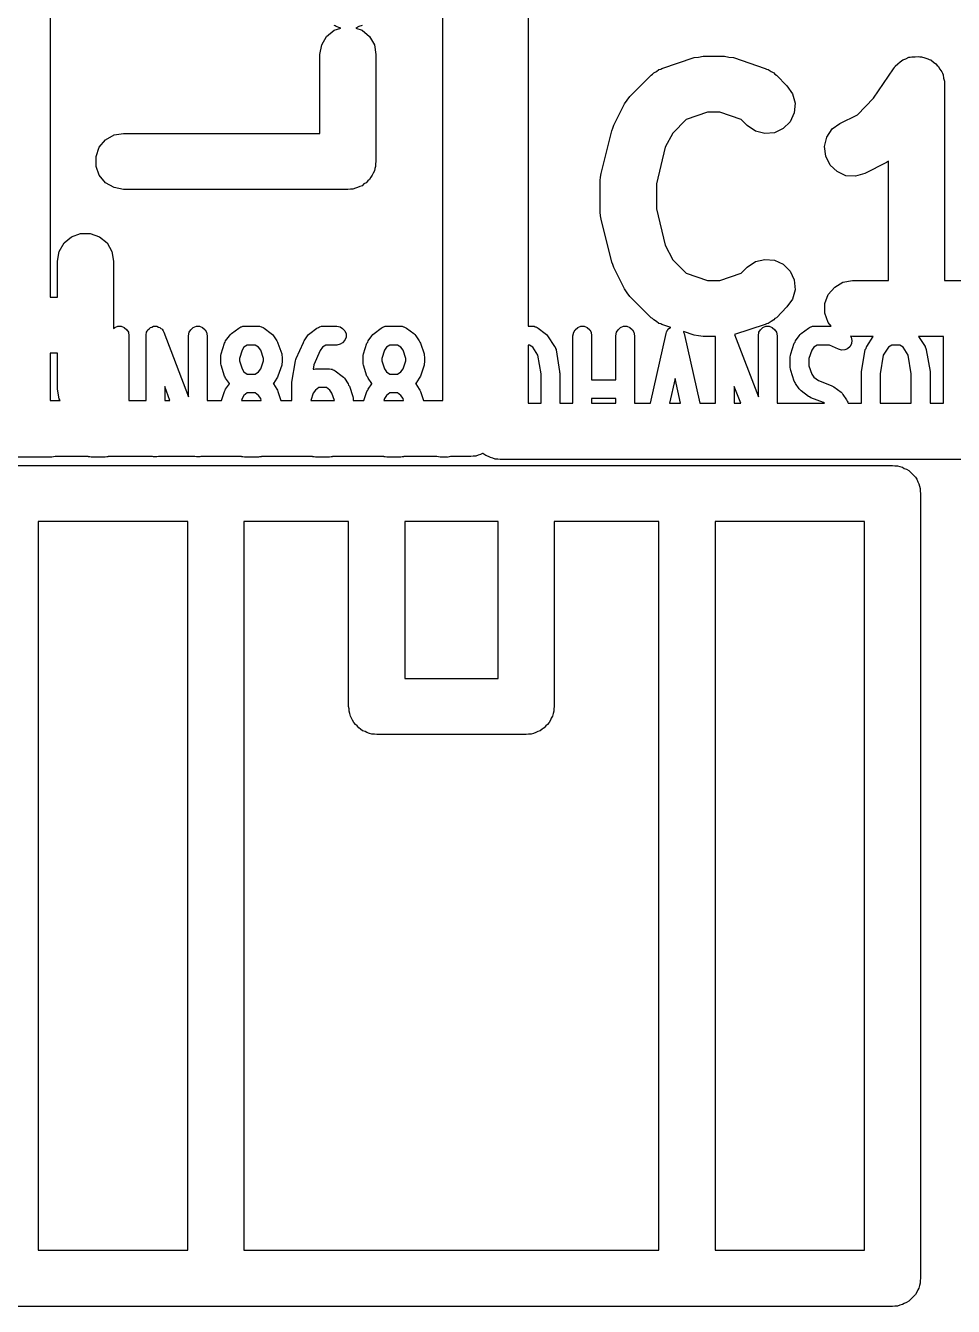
# Model space of a CAD drawing. Extents: x 103.2 to 159.1, y -150.7 to -109.
# Drawn here: x 108.901 to 111.382, y -124.075 to -120.648 of the extents above; entities that cross this region are included whole.
import ezdxf

# ---------------------------------------------------------------- set-up
doc = ezdxf.new("R2010")
doc.units = 0
doc.header["$MEASUREMENT"] = 0
doc.layers.add('BLACK', color=7, linetype='CONTINUOUS')

msp = doc.modelspace()

# ---------------------------------------------------------------- linework, layer by layer
at = {"layer": 'Black'}
for p, q in [((108.967, -119.601), (108.967, -121.375)), ((110.017, -121.651), (110.017, -119.601)), ((110.245, -120.609), (110.245, -121.453)), ((109.693, -120.7), (109.706, -120.678)), ((109.706, -120.678), (109.726, -120.661)), ((109.729, -120.649), (109.726, -120.648)), ((109.726, -120.661), (109.744, -120.655)), ((109.732, -120.651), (109.729, -120.649)), ((109.741, -120.654), (109.732, -120.651)), ((109.744, -120.655), (109.741, -120.654)), ((109.792, -120.651), (109.784, -120.655)), ((109.784, -120.655), (109.801, -120.661)), ((109.801, -120.648), (109.792, -120.651)), ((109.801, -120.661), (109.821, -120.678)), ((109.821, -120.678), (109.834, -120.7)), ((109.688, -120.726), (109.693, -120.7)), ((109.834, -120.7), (109.838, -120.726)), ((109.688, -120.937), (109.688, -120.726)), ((109.838, -120.726), (109.838, -121.012)), ((110.603, -120.763), (110.689, -120.734)), ((110.689, -120.734), (110.701, -120.733)), ((110.701, -120.733), (110.713, -120.73)), ((110.713, -120.73), (110.77, -120.73)), ((110.77, -120.73), (110.782, -120.733)), ((110.782, -120.733), (110.794, -120.734)), ((110.794, -120.734), (110.879, -120.763)), ((111.234, -120.751), (111.24, -120.745)), ((111.24, -120.745), (111.244, -120.743)), ((111.244, -120.743), (111.247, -120.74)), ((111.247, -120.74), (111.255, -120.737)), ((111.255, -120.737), (111.263, -120.733)), ((111.263, -120.733), (111.267, -120.733)), ((111.267, -120.733), (111.271, -120.732)), ((111.271, -120.732), (111.28, -120.732)), ((111.28, -120.732), (111.289, -120.731)), ((111.289, -120.731), (111.293, -120.732)), ((111.293, -120.732), (111.297, -120.732)), ((111.297, -120.732), (111.306, -120.735)), ((111.306, -120.735), (111.314, -120.737)), ((111.314, -120.737), (111.318, -120.739)), ((111.318, -120.739), (111.322, -120.74)), ((111.322, -120.74), (111.329, -120.746)), ((111.329, -120.746), (111.336, -120.751)), ((110.517, -120.838), (110.574, -120.781)), ((110.574, -120.781), (110.578, -120.778)), ((110.578, -120.778), (110.581, -120.775)), ((110.581, -120.775), (110.588, -120.771)), ((110.588, -120.771), (110.595, -120.766)), ((110.595, -120.766), (110.6, -120.765)), ((110.6, -120.765), (110.603, -120.763)), ((110.879, -120.763), (110.883, -120.765)), ((110.883, -120.765), (110.887, -120.766)), ((110.887, -120.766), (110.895, -120.771)), ((110.895, -120.771), (110.902, -120.775)), ((110.902, -120.775), (110.905, -120.778)), ((110.905, -120.778), (110.909, -120.781)), ((110.909, -120.781), (110.937, -120.81)), ((111.169, -120.843), (111.222, -120.764)), ((111.222, -120.764), (111.225, -120.761)), ((111.225, -120.761), (111.227, -120.757)), ((111.227, -120.757), (111.234, -120.751)), ((111.336, -120.751), (111.339, -120.755)), ((111.339, -120.755), (111.342, -120.757)), ((111.342, -120.757), (111.346, -120.765)), ((111.346, -120.765), (111.352, -120.772)), ((111.352, -120.772), (111.353, -120.776)), ((111.353, -120.776), (111.355, -120.78)), ((111.355, -120.78), (111.356, -120.789)), ((110.937, -120.81), (110.952, -120.831)), ((111.356, -120.789), (111.359, -120.797)), ((111.359, -120.797), (111.359, -120.801)), ((111.359, -120.801), (111.359, -120.805)), ((111.359, -120.805), (111.359, -121.33)), ((110.503, -120.858), (110.51, -120.848)), ((110.51, -120.848), (110.517, -120.838)), ((110.952, -120.831), (110.959, -120.856)), ((111.126, -120.887), (111.169, -120.843)), ((110.474, -120.915), (110.503, -120.858)), ((110.725, -120.88), (110.668, -120.9)), ((110.758, -120.88), (110.725, -120.88)), ((110.815, -120.9), (110.758, -120.88)), ((110.957, -120.882), (110.946, -120.906)), ((110.959, -120.856), (110.957, -120.882)), ((110.472, -120.923), (110.474, -120.915)), ((110.668, -120.9), (110.632, -120.936)), ((110.831, -120.916), (110.815, -120.9)), ((110.853, -120.931), (110.831, -120.916)), ((110.946, -120.906), (110.927, -120.924)), ((111.058, -120.925), (111.079, -120.91)), ((111.079, -120.91), (111.126, -120.887)), ((109.098, -120.974), (109.115, -120.954)), ((109.115, -120.954), (109.138, -120.941)), ((109.138, -120.941), (109.163, -120.937)), ((109.163, -120.937), (109.688, -120.937)), ((110.44, -121.044), (110.469, -120.93)), ((110.469, -120.93), (110.472, -120.923)), ((110.632, -120.936), (110.612, -120.974)), ((110.878, -120.937), (110.853, -120.931)), ((110.904, -120.935), (110.878, -120.937)), ((110.927, -120.924), (110.904, -120.935)), ((111.038, -120.972), (111.044, -120.947)), ((111.044, -120.947), (111.058, -120.925)), ((109.09, -120.999), (109.098, -120.974)), ((110.612, -120.974), (110.588, -121.072)), ((111.041, -120.998), (111.038, -120.972)), ((109.09, -121.025), (109.09, -120.999)), ((109.838, -121.012), (109.837, -121.018)), ((109.837, -121.018), (109.837, -121.025)), ((111.053, -121.022), (111.041, -120.998)), ((111.072, -121.039), (111.053, -121.022)), ((111.204, -121.015), (111.146, -121.044)), ((111.209, -121.011), (111.204, -121.015)), ((111.209, -121.33), (111.209, -121.011)), ((109.098, -121.049), (109.09, -121.025)), ((109.115, -121.069), (109.098, -121.049)), ((109.824, -121.054), (109.821, -121.06)), ((109.828, -121.049), (109.824, -121.054)), ((109.831, -121.043), (109.828, -121.049)), ((109.834, -121.037), (109.831, -121.043)), ((109.835, -121.031), (109.834, -121.037)), ((109.837, -121.025), (109.835, -121.031)), ((110.438, -121.063), (110.439, -121.054)), ((110.439, -121.054), (110.44, -121.044)), ((111.095, -121.05), (111.072, -121.039)), ((111.121, -121.051), (111.095, -121.05)), ((111.146, -121.044), (111.121, -121.051)), ((109.138, -121.082), (109.115, -121.069)), ((109.163, -121.087), (109.138, -121.082)), ((109.763, -121.087), (109.163, -121.087)), ((109.77, -121.086), (109.763, -121.087)), ((109.776, -121.086), (109.77, -121.086)), ((109.783, -121.083), (109.776, -121.086)), ((109.789, -121.082), (109.783, -121.083)), ((109.795, -121.079), (109.789, -121.082)), ((109.801, -121.077), (109.795, -121.079)), ((109.806, -121.072), (109.801, -121.077)), ((109.812, -121.069), (109.806, -121.072)), ((109.816, -121.064), (109.812, -121.069)), ((109.821, -121.06), (109.816, -121.064)), ((110.438, -121.148), (110.438, -121.063)), ((110.588, -121.072), (110.588, -121.139)), ((110.439, -121.157), (110.438, -121.148)), ((110.44, -121.166), (110.439, -121.157)), ((110.588, -121.139), (110.612, -121.236)), ((110.469, -121.281), (110.44, -121.166)), ((109.004, -121.23), (109.024, -121.214)), ((109.024, -121.214), (109.048, -121.205)), ((109.048, -121.205), (109.074, -121.205)), ((109.074, -121.205), (109.099, -121.214)), ((109.099, -121.214), (109.119, -121.23)), ((108.986, -121.279), (108.991, -121.253)), ((108.991, -121.253), (109.004, -121.23)), ((109.119, -121.23), (109.132, -121.253)), ((109.132, -121.253), (109.136, -121.279)), ((110.612, -121.236), (110.632, -121.275)), ((108.986, -121.375), (108.986, -121.279)), ((109.136, -121.279), (109.136, -121.459)), ((110.472, -121.288), (110.469, -121.281)), ((110.474, -121.296), (110.472, -121.288)), ((110.503, -121.353), (110.474, -121.296)), ((110.632, -121.275), (110.668, -121.311)), ((110.815, -121.311), (110.831, -121.295)), ((110.831, -121.295), (110.853, -121.28)), ((110.853, -121.28), (110.878, -121.274)), ((110.878, -121.274), (110.904, -121.276)), ((110.904, -121.276), (110.927, -121.287)), ((110.927, -121.287), (110.946, -121.305)), ((110.668, -121.311), (110.725, -121.33)), ((110.725, -121.33), (110.758, -121.33)), ((110.758, -121.33), (110.815, -121.311)), ((110.946, -121.305), (110.957, -121.329)), ((110.957, -121.329), (110.959, -121.355)), ((111.087, -121.335), (111.113, -121.33)), ((111.113, -121.33), (111.209, -121.33)), ((111.359, -121.33), (111.456, -121.33)), ((110.51, -121.363), (110.503, -121.353)), ((110.517, -121.373), (110.51, -121.363)), ((110.959, -121.355), (110.952, -121.38)), ((111.048, -121.368), (111.065, -121.348)), ((111.065, -121.348), (111.087, -121.335)), ((108.967, -121.375), (108.986, -121.375)), ((110.574, -121.43), (110.517, -121.373)), ((110.952, -121.38), (110.937, -121.401)), ((111.039, -121.392), (111.048, -121.368)), ((111.039, -121.418), (111.039, -121.392)), ((110.578, -121.432), (110.574, -121.43)), ((110.581, -121.436), (110.578, -121.432)), ((110.905, -121.432), (110.902, -121.436)), ((110.909, -121.43), (110.905, -121.432)), ((110.937, -121.401), (110.909, -121.43)), ((111.048, -121.443), (111.039, -121.418)), ((109.136, -121.459), (109.14, -121.456)), ((109.14, -121.456), (109.148, -121.453)), ((109.148, -121.453), (109.157, -121.453)), ((109.157, -121.453), (109.165, -121.456)), ((109.165, -121.456), (109.172, -121.462)), ((109.172, -121.462), (109.176, -121.469)), ((109.176, -121.469), (109.177, -121.478)), ((109.224, -121.469), (109.226, -121.466)), ((109.224, -121.47), (109.224, -121.469)), ((109.224, -121.469), (109.224, -121.469)), ((109.226, -121.466), (109.228, -121.462)), ((109.228, -121.462), (109.232, -121.459)), ((109.228, -121.462), (109.228, -121.462)), ((109.228, -121.462), (109.228, -121.462)), ((109.232, -121.459), (109.235, -121.456)), ((109.235, -121.456), (109.239, -121.455)), ((109.235, -121.456), (109.235, -121.456)), ((109.235, -121.456), (109.235, -121.456)), ((109.239, -121.455), (109.243, -121.453)), ((109.243, -121.453), (109.243, -121.453)), ((109.243, -121.453), (109.243, -121.453)), ((109.243, -121.453), (109.247, -121.453)), ((109.247, -121.453), (109.252, -121.453)), ((109.252, -121.453), (109.252, -121.453)), ((109.252, -121.453), (109.252, -121.453)), ((109.252, -121.453), (109.256, -121.455)), ((109.256, -121.455), (109.26, -121.456)), ((109.26, -121.456), (109.26, -121.456)), ((109.26, -121.456), (109.26, -121.456)), ((109.26, -121.456), (109.263, -121.459)), ((109.263, -121.459), (109.267, -121.461)), ((109.267, -121.461), (109.267, -121.462)), ((109.267, -121.462), (109.267, -121.462)), ((109.267, -121.462), (109.269, -121.465)), ((109.269, -121.465), (109.271, -121.469)), ((109.271, -121.469), (109.337, -121.642)), ((109.337, -121.478), (109.338, -121.469)), ((109.338, -121.469), (109.343, -121.462)), ((109.343, -121.462), (109.349, -121.456)), ((109.349, -121.456), (109.358, -121.453)), ((109.358, -121.453), (109.366, -121.453)), ((109.366, -121.453), (109.374, -121.456)), ((109.374, -121.456), (109.381, -121.462)), ((109.381, -121.462), (109.385, -121.469)), ((109.385, -121.469), (109.387, -121.478)), ((109.452, -121.472), (109.471, -121.458)), ((109.471, -121.458), (109.474, -121.456)), ((109.474, -121.456), (109.477, -121.454)), ((109.477, -121.454), (109.478, -121.454)), ((109.478, -121.454), (109.482, -121.453)), ((109.478, -121.454), (109.478, -121.454)), ((109.482, -121.453), (109.486, -121.453)), ((109.486, -121.453), (109.524, -121.453)), ((109.524, -121.453), (109.527, -121.453)), ((109.527, -121.453), (109.531, -121.454)), ((109.531, -121.454), (109.532, -121.454)), ((109.532, -121.454), (109.532, -121.454)), ((109.532, -121.454), (109.536, -121.456)), ((109.536, -121.456), (109.539, -121.458)), ((109.539, -121.458), (109.558, -121.472)), ((109.661, -121.472), (109.68, -121.458)), ((109.68, -121.458), (109.684, -121.456)), ((109.684, -121.456), (109.687, -121.454)), ((109.687, -121.454), (109.687, -121.454)), ((109.687, -121.454), (109.688, -121.454)), ((109.688, -121.454), (109.692, -121.453)), ((109.692, -121.453), (109.695, -121.453)), ((109.695, -121.453), (109.733, -121.453)), ((109.733, -121.453), (109.742, -121.454)), ((109.742, -121.454), (109.749, -121.459)), ((109.749, -121.459), (109.755, -121.465)), ((109.755, -121.465), (109.758, -121.473)), ((109.833, -121.472), (109.852, -121.458)), ((109.852, -121.458), (109.855, -121.456)), ((109.855, -121.456), (109.858, -121.454)), ((109.858, -121.454), (109.859, -121.454)), ((109.859, -121.454), (109.863, -121.453)), ((109.859, -121.454), (109.859, -121.454)), ((109.863, -121.453), (109.867, -121.453)), ((109.867, -121.453), (109.905, -121.453)), ((109.905, -121.453), (109.908, -121.453)), ((109.908, -121.453), (109.912, -121.454)), ((109.912, -121.454), (109.913, -121.454)), ((109.913, -121.454), (109.913, -121.454)), ((109.913, -121.454), (109.916, -121.456)), ((109.916, -121.456), (109.92, -121.458)), ((109.92, -121.458), (109.939, -121.472)), ((110.245, -121.453), (110.257, -121.453)), ((110.257, -121.453), (110.261, -121.453)), ((110.261, -121.453), (110.264, -121.454)), ((110.264, -121.454), (110.265, -121.454)), ((110.265, -121.454), (110.266, -121.454)), ((110.266, -121.454), (110.269, -121.456)), ((110.269, -121.456), (110.272, -121.458)), ((110.272, -121.458), (110.291, -121.472)), ((110.365, -121.478), (110.367, -121.469)), ((110.367, -121.469), (110.371, -121.462)), ((110.371, -121.462), (110.378, -121.456)), ((110.378, -121.456), (110.386, -121.453)), ((110.386, -121.453), (110.395, -121.453)), ((110.395, -121.453), (110.403, -121.456)), ((110.403, -121.456), (110.41, -121.462)), ((110.41, -121.462), (110.414, -121.469)), ((110.414, -121.469), (110.415, -121.478)), ((110.48, -121.478), (110.481, -121.469)), ((110.481, -121.469), (110.486, -121.462)), ((110.486, -121.462), (110.492, -121.456)), ((110.492, -121.456), (110.5, -121.453)), ((110.5, -121.453), (110.509, -121.453)), ((110.509, -121.453), (110.517, -121.456)), ((110.517, -121.456), (110.524, -121.462)), ((110.524, -121.462), (110.528, -121.469)), ((110.528, -121.469), (110.53, -121.478)), ((110.588, -121.44), (110.581, -121.436)), ((110.595, -121.445), (110.588, -121.44)), ((110.6, -121.446), (110.595, -121.445)), ((110.603, -121.448), (110.6, -121.446)), ((110.627, -121.456), (110.603, -121.448)), ((110.614, -121.472), (110.615, -121.469)), ((110.615, -121.469), (110.616, -121.466)), ((110.616, -121.466), (110.617, -121.465)), ((110.617, -121.464), (110.619, -121.462)), ((110.617, -121.465), (110.617, -121.464)), ((110.619, -121.462), (110.621, -121.459)), ((110.621, -121.459), (110.622, -121.459)), ((110.622, -121.459), (110.623, -121.458)), ((110.623, -121.458), (110.626, -121.456)), ((110.626, -121.456), (110.627, -121.456)), ((110.689, -121.477), (110.661, -121.467)), ((110.661, -121.467), (110.661, -121.469)), ((110.661, -121.469), (110.662, -121.472)), ((110.879, -121.448), (110.797, -121.475)), ((110.861, -121.478), (110.862, -121.469)), ((110.862, -121.469), (110.867, -121.462)), ((110.867, -121.462), (110.873, -121.456)), ((110.873, -121.456), (110.881, -121.453)), ((110.883, -121.446), (110.879, -121.448)), ((110.881, -121.453), (110.89, -121.453)), ((110.887, -121.445), (110.883, -121.446)), ((110.895, -121.44), (110.887, -121.445)), ((110.89, -121.453), (110.898, -121.456)), ((110.902, -121.436), (110.895, -121.44)), ((110.898, -121.456), (110.905, -121.462)), ((110.905, -121.462), (110.909, -121.469)), ((110.909, -121.469), (110.911, -121.478)), ((110.975, -121.472), (110.995, -121.458)), ((110.995, -121.458), (110.998, -121.456)), ((110.998, -121.456), (111.001, -121.454)), ((111.001, -121.454), (111.002, -121.454)), ((111.002, -121.454), (111.006, -121.453)), ((111.002, -121.454), (111.002, -121.454)), ((111.006, -121.453), (111.01, -121.453)), ((111.01, -121.453), (111.056, -121.453)), ((111.056, -121.453), (111.048, -121.443)), ((109.177, -121.478), (109.177, -121.651)), ((109.223, -121.474), (109.224, -121.47)), ((109.223, -121.478), (109.223, -121.474)), ((109.223, -121.651), (109.223, -121.478)), ((109.337, -121.642), (109.337, -121.478)), ((109.387, -121.478), (109.387, -121.651)), ((109.424, -121.527), (109.433, -121.498)), ((109.433, -121.498), (109.435, -121.495)), ((109.435, -121.495), (109.436, -121.492)), ((109.436, -121.492), (109.446, -121.478)), ((109.446, -121.478), (109.449, -121.475)), ((109.449, -121.475), (109.452, -121.472)), ((109.494, -121.503), (109.485, -121.509)), ((109.515, -121.503), (109.494, -121.503)), ((109.524, -121.509), (109.515, -121.503)), ((109.558, -121.472), (109.561, -121.475)), ((109.561, -121.475), (109.564, -121.478)), ((109.564, -121.478), (109.573, -121.492)), ((109.573, -121.492), (109.575, -121.495)), ((109.575, -121.495), (109.576, -121.498)), ((109.576, -121.498), (109.586, -121.527)), ((109.625, -121.539), (109.644, -121.496)), ((109.644, -121.496), (109.645, -121.494)), ((109.645, -121.494), (109.646, -121.492)), ((109.646, -121.492), (109.655, -121.478)), ((109.655, -121.478), (109.658, -121.475)), ((109.658, -121.475), (109.661, -121.472)), ((109.704, -121.503), (109.695, -121.509)), ((109.733, -121.503), (109.704, -121.503)), ((109.742, -121.501), (109.733, -121.503)), ((109.749, -121.497), (109.742, -121.501)), ((109.755, -121.49), (109.749, -121.497)), ((109.758, -121.482), (109.755, -121.49)), ((109.758, -121.473), (109.758, -121.482)), ((109.805, -121.527), (109.814, -121.498)), ((109.814, -121.498), (109.816, -121.495)), ((109.816, -121.495), (109.817, -121.492)), ((109.817, -121.492), (109.827, -121.478)), ((109.827, -121.478), (109.83, -121.475)), ((109.83, -121.475), (109.833, -121.472)), ((109.875, -121.503), (109.866, -121.509)), ((109.896, -121.503), (109.875, -121.503)), ((109.905, -121.509), (109.896, -121.503)), ((109.939, -121.472), (109.942, -121.475)), ((109.942, -121.475), (109.945, -121.478)), ((109.945, -121.478), (109.954, -121.492)), ((109.954, -121.492), (109.955, -121.495)), ((109.955, -121.495), (109.957, -121.498)), ((109.957, -121.498), (109.967, -121.527)), ((110.245, -121.503), (110.245, -121.659)), ((110.249, -121.503), (110.245, -121.503)), ((110.258, -121.509), (110.249, -121.503)), ((110.291, -121.472), (110.294, -121.475)), ((110.294, -121.475), (110.297, -121.478)), ((110.297, -121.478), (110.316, -121.507)), ((110.365, -121.659), (110.365, -121.478)), ((110.415, -121.478), (110.415, -121.596)), ((110.48, -121.596), (110.48, -121.478)), ((110.53, -121.478), (110.53, -121.659)), ((110.572, -121.659), (110.614, -121.472)), ((110.662, -121.472), (110.704, -121.659)), ((110.701, -121.478), (110.689, -121.477)), ((110.713, -121.48), (110.701, -121.478)), ((110.746, -121.48), (110.713, -121.48)), ((110.746, -121.659), (110.746, -121.48)), ((110.797, -121.475), (110.861, -121.642)), ((110.861, -121.642), (110.861, -121.478)), ((110.911, -121.478), (110.911, -121.659)), ((110.948, -121.527), (110.957, -121.498)), ((110.957, -121.498), (110.959, -121.495)), ((110.959, -121.495), (110.96, -121.492)), ((110.96, -121.492), (110.97, -121.478)), ((110.97, -121.478), (110.973, -121.475)), ((110.973, -121.475), (110.975, -121.472)), ((111.018, -121.503), (111.009, -121.509)), ((111.051, -121.503), (111.018, -121.503)), ((111.075, -121.514), (111.051, -121.503)), ((111.11, -121.499), (111.106, -121.507)), ((111.113, -121.48), (111.107, -121.479)), ((111.107, -121.479), (111.109, -121.482)), ((111.109, -121.482), (111.111, -121.491)), ((111.111, -121.491), (111.11, -121.499)), ((111.168, -121.48), (111.113, -121.48)), ((111.151, -121.507), (111.168, -121.48)), ((111.218, -121.503), (111.209, -121.509)), ((111.239, -121.503), (111.218, -121.503)), ((111.248, -121.509), (111.239, -121.503)), ((111.289, -121.48), (111.307, -121.507)), ((111.356, -121.48), (111.289, -121.48)), ((111.356, -121.659), (111.356, -121.48)), ((108.967, -121.525), (108.967, -121.651)), ((108.986, -121.525), (108.967, -121.525)), ((108.986, -121.621), (108.986, -121.525)), ((109.423, -121.531), (109.424, -121.527)), ((109.423, -121.535), (109.423, -121.531)), ((109.423, -121.549), (109.423, -121.535)), ((109.48, -121.517), (109.473, -121.539)), ((109.485, -121.509), (109.48, -121.517)), ((109.53, -121.517), (109.524, -121.509)), ((109.537, -121.539), (109.53, -121.517)), ((109.586, -121.527), (109.586, -121.531)), ((109.586, -121.531), (109.587, -121.535)), ((109.587, -121.535), (109.587, -121.549)), ((109.689, -121.518), (109.672, -121.556)), ((109.695, -121.509), (109.689, -121.518)), ((109.804, -121.531), (109.805, -121.527)), ((109.804, -121.535), (109.804, -121.531)), ((109.804, -121.549), (109.804, -121.535)), ((109.861, -121.517), (109.854, -121.539)), ((109.866, -121.509), (109.861, -121.517)), ((109.911, -121.517), (109.905, -121.509)), ((109.918, -121.539), (109.911, -121.517)), ((109.967, -121.527), (109.967, -121.531)), ((109.967, -121.531), (109.968, -121.535)), ((109.968, -121.535), (109.968, -121.549)), ((110.271, -121.53), (110.258, -121.509)), ((110.28, -121.58), (110.271, -121.53)), ((110.316, -121.507), (110.316, -121.508)), ((110.316, -121.508), (110.317, -121.508)), ((110.317, -121.508), (110.318, -121.512)), ((110.318, -121.512), (110.32, -121.515)), ((110.32, -121.515), (110.32, -121.516)), ((110.32, -121.516), (110.32, -121.516)), ((110.32, -121.516), (110.329, -121.574)), ((110.946, -121.535), (110.947, -121.531)), ((110.946, -121.563), (110.946, -121.535)), ((110.947, -121.531), (110.948, -121.527)), ((111.004, -121.517), (110.996, -121.539)), ((111.009, -121.509), (111.004, -121.517)), ((111.083, -121.517), (111.075, -121.514)), ((111.092, -121.516), (111.083, -121.517)), ((111.099, -121.513), (111.092, -121.516)), ((111.106, -121.507), (111.099, -121.513)), ((111.137, -121.574), (111.147, -121.516)), ((111.147, -121.515), (111.149, -121.512)), ((111.147, -121.516), (111.147, -121.515)), ((111.147, -121.516), (111.147, -121.516)), ((111.149, -121.512), (111.15, -121.508)), ((111.15, -121.508), (111.151, -121.507)), ((111.15, -121.508), (111.15, -121.508)), ((111.195, -121.53), (111.187, -121.58)), ((111.209, -121.509), (111.195, -121.53)), ((111.262, -121.53), (111.248, -121.509)), ((111.27, -121.58), (111.262, -121.53)), ((111.307, -121.507), (111.307, -121.508)), ((111.307, -121.508), (111.307, -121.508)), ((111.307, -121.508), (111.309, -121.512)), ((111.309, -121.512), (111.31, -121.515)), ((111.31, -121.515), (111.31, -121.516)), ((111.31, -121.516), (111.31, -121.516)), ((111.31, -121.516), (111.32, -121.574)), ((109.423, -121.553), (109.423, -121.549)), ((109.424, -121.557), (109.423, -121.553)), ((109.433, -121.586), (109.424, -121.557)), ((109.473, -121.539), (109.473, -121.545)), ((109.473, -121.545), (109.48, -121.567)), ((109.48, -121.567), (109.485, -121.575)), ((109.524, -121.575), (109.53, -121.567)), ((109.53, -121.567), (109.537, -121.545)), ((109.537, -121.545), (109.537, -121.539)), ((109.586, -121.557), (109.576, -121.586)), ((109.587, -121.549), (109.586, -121.553)), ((109.586, -121.553), (109.586, -121.557)), ((109.613, -121.602), (109.623, -121.545)), ((109.623, -121.545), (109.624, -121.542)), ((109.624, -121.542), (109.625, -121.539)), ((109.672, -121.556), (109.67, -121.568)), ((109.67, -121.568), (109.673, -121.568)), ((109.673, -121.568), (109.676, -121.567)), ((109.676, -121.567), (109.714, -121.567)), ((109.714, -121.567), (109.718, -121.568)), ((109.718, -121.568), (109.722, -121.568)), ((109.722, -121.568), (109.722, -121.568)), ((109.722, -121.568), (109.723, -121.569)), ((109.723, -121.569), (109.726, -121.57)), ((109.726, -121.57), (109.729, -121.572)), ((109.729, -121.572), (109.748, -121.586)), ((109.804, -121.553), (109.804, -121.549)), ((109.805, -121.557), (109.804, -121.553)), ((109.814, -121.586), (109.805, -121.557)), ((109.854, -121.539), (109.854, -121.545)), ((109.854, -121.545), (109.861, -121.567)), ((109.861, -121.567), (109.866, -121.575)), ((109.905, -121.575), (109.911, -121.567)), ((109.911, -121.567), (109.918, -121.545)), ((109.918, -121.545), (109.918, -121.539)), ((109.967, -121.557), (109.957, -121.586)), ((109.968, -121.549), (109.967, -121.553)), ((109.967, -121.553), (109.967, -121.557)), ((110.947, -121.567), (110.946, -121.563)), ((110.948, -121.571), (110.947, -121.567)), ((110.957, -121.6), (110.948, -121.571)), ((110.996, -121.539), (110.996, -121.559)), ((110.996, -121.559), (111.004, -121.581)), ((109.435, -121.589), (109.433, -121.586)), ((109.436, -121.592), (109.435, -121.589)), ((109.446, -121.606), (109.436, -121.592)), ((109.446, -121.607), (109.446, -121.606)), ((109.446, -121.606), (109.446, -121.606)), ((109.485, -121.575), (109.494, -121.581)), ((109.494, -121.581), (109.515, -121.581)), ((109.515, -121.581), (109.524, -121.575)), ((109.564, -121.606), (109.563, -121.606)), ((109.563, -121.606), (109.564, -121.607)), ((109.573, -121.592), (109.564, -121.606)), ((109.575, -121.589), (109.573, -121.592)), ((109.576, -121.586), (109.575, -121.589)), ((109.613, -121.604), (109.613, -121.602)), ((109.613, -121.606), (109.613, -121.604)), ((109.613, -121.651), (109.613, -121.606)), ((109.748, -121.586), (109.751, -121.589)), ((109.751, -121.589), (109.754, -121.592)), ((109.754, -121.592), (109.764, -121.607)), ((109.816, -121.589), (109.814, -121.586)), ((109.817, -121.592), (109.816, -121.589)), ((109.827, -121.606), (109.817, -121.592)), ((109.827, -121.607), (109.827, -121.606)), ((109.827, -121.606), (109.827, -121.606)), ((109.866, -121.575), (109.875, -121.581)), ((109.875, -121.581), (109.896, -121.581)), ((109.896, -121.581), (109.905, -121.575)), ((109.945, -121.606), (109.944, -121.606)), ((109.944, -121.606), (109.945, -121.607)), ((109.954, -121.592), (109.945, -121.606)), ((109.955, -121.589), (109.954, -121.592)), ((109.957, -121.586), (109.955, -121.589)), ((110.28, -121.659), (110.28, -121.58)), ((110.329, -121.574), (110.329, -121.576)), ((110.329, -121.576), (110.33, -121.578)), ((110.33, -121.578), (110.33, -121.659)), ((110.415, -121.596), (110.48, -121.596)), ((110.638, -121.593), (110.623, -121.659)), ((110.653, -121.659), (110.638, -121.593)), ((110.959, -121.603), (110.957, -121.6)), ((110.96, -121.606), (110.959, -121.603)), ((110.97, -121.62), (110.96, -121.606)), ((111.004, -121.581), (111.009, -121.589)), ((111.009, -121.589), (111.022, -121.598)), ((111.022, -121.598), (111.056, -121.611)), ((111.137, -121.576), (111.137, -121.574)), ((111.137, -121.578), (111.137, -121.576)), ((111.137, -121.659), (111.137, -121.578)), ((111.187, -121.58), (111.187, -121.659)), ((111.27, -121.659), (111.27, -121.58)), ((111.32, -121.574), (111.32, -121.576)), ((111.32, -121.576), (111.32, -121.578)), ((111.32, -121.578), (111.32, -121.659)), ((108.991, -121.647), (108.986, -121.621)), ((109.287, -121.651), (109.273, -121.614)), ((109.273, -121.614), (109.273, -121.651)), ((109.425, -121.651), (109.433, -121.627)), ((109.433, -121.627), (109.435, -121.624)), ((109.435, -121.624), (109.436, -121.621)), ((109.436, -121.621), (109.446, -121.607)), ((109.485, -121.638), (109.48, -121.646)), ((109.494, -121.631), (109.485, -121.638)), ((109.515, -121.631), (109.494, -121.631)), ((109.524, -121.638), (109.515, -121.631)), ((109.53, -121.646), (109.524, -121.638)), ((109.564, -121.607), (109.573, -121.621)), ((109.573, -121.621), (109.575, -121.624)), ((109.575, -121.624), (109.576, -121.627)), ((109.576, -121.627), (109.584, -121.651)), ((109.67, -121.632), (109.664, -121.651)), ((109.676, -121.624), (109.67, -121.632)), ((109.685, -121.617), (109.676, -121.624)), ((109.706, -121.617), (109.685, -121.617)), ((109.715, -121.624), (109.706, -121.617)), ((109.72, -121.632), (109.715, -121.624)), ((109.727, -121.651), (109.72, -121.632)), ((109.764, -121.607), (109.765, -121.61)), ((109.765, -121.61), (109.767, -121.613)), ((109.767, -121.613), (109.776, -121.641)), ((109.806, -121.651), (109.814, -121.627)), ((109.814, -121.627), (109.816, -121.624)), ((109.816, -121.624), (109.817, -121.621)), ((109.817, -121.621), (109.827, -121.607)), ((109.866, -121.638), (109.861, -121.646)), ((109.875, -121.631), (109.866, -121.638)), ((109.896, -121.631), (109.875, -121.631)), ((109.905, -121.638), (109.896, -121.631)), ((109.911, -121.646), (109.905, -121.638)), ((109.945, -121.607), (109.954, -121.621)), ((109.954, -121.621), (109.955, -121.624)), ((109.955, -121.624), (109.957, -121.627)), ((109.957, -121.627), (109.965, -121.651)), ((110.814, -121.659), (110.796, -121.614)), ((110.796, -121.614), (110.796, -121.659)), ((110.973, -121.623), (110.97, -121.62)), ((110.975, -121.626), (110.973, -121.623)), ((110.995, -121.641), (110.975, -121.626)), ((111.056, -121.611), (111.059, -121.613)), ((111.059, -121.613), (111.063, -121.615)), ((111.063, -121.615), (111.082, -121.629)), ((111.082, -121.629), (111.085, -121.632)), ((111.085, -121.632), (111.087, -121.635)), ((111.087, -121.635), (111.097, -121.65)), ((108.967, -121.651), (108.993, -121.651)), ((108.993, -121.651), (108.991, -121.647)), ((109.177, -121.651), (109.223, -121.651)), ((109.273, -121.651), (109.287, -121.651)), ((109.387, -121.651), (109.425, -121.651)), ((109.48, -121.646), (109.478, -121.651)), ((109.478, -121.651), (109.531, -121.651)), ((109.531, -121.651), (109.53, -121.646)), ((109.584, -121.651), (109.613, -121.651)), ((109.664, -121.651), (109.727, -121.651)), ((109.776, -121.641), (109.777, -121.645)), ((109.777, -121.645), (109.777, -121.649)), ((109.777, -121.649), (109.777, -121.651)), ((109.777, -121.651), (109.806, -121.651)), ((109.861, -121.646), (109.859, -121.651)), ((109.859, -121.651), (109.912, -121.651)), ((109.912, -121.651), (109.911, -121.646)), ((109.965, -121.651), (110.017, -121.651)), ((110.245, -121.659), (110.28, -121.659)), ((110.33, -121.659), (110.365, -121.659)), ((110.415, -121.646), (110.415, -121.659)), ((110.48, -121.646), (110.415, -121.646)), ((110.415, -121.659), (110.48, -121.659)), ((110.48, -121.659), (110.48, -121.646)), ((110.53, -121.659), (110.572, -121.659)), ((110.623, -121.659), (110.653, -121.659)), ((110.704, -121.659), (110.746, -121.659)), ((110.796, -121.659), (110.814, -121.659)), ((110.911, -121.659), (111.038, -121.659)), ((110.998, -121.642), (110.995, -121.641)), ((111.001, -121.644), (110.998, -121.642)), ((111.035, -121.657), (111.001, -121.644)), ((111.038, -121.659), (111.035, -121.657)), ((111.097, -121.65), (111.098, -121.653)), ((111.098, -121.653), (111.1, -121.656)), ((111.1, -121.656), (111.101, -121.659)), ((111.101, -121.659), (111.137, -121.659)), ((111.187, -121.659), (111.27, -121.659)), ((111.32, -121.659), (111.356, -121.659)), ((108.971, -121.803), (108.876, -121.803)), ((108.98, -121.801), (108.971, -121.803)), ((109.067, -121.801), (108.98, -121.801)), ((108.98, -121.801), (108.98, -121.801)), ((109.068, -121.801), (109.067, -121.801)), ((109.069, -121.802), (109.068, -121.801)), ((109.068, -121.801), (109.068, -121.801)), ((109.073, -121.802), (109.069, -121.802)), ((109.076, -121.803), (109.073, -121.802)), ((109.114, -121.803), (109.076, -121.803)), ((109.118, -121.802), (109.114, -121.803)), ((109.122, -121.802), (109.118, -121.802)), ((109.123, -121.801), (109.122, -121.801)), ((109.122, -121.801), (109.122, -121.802)), ((109.24, -121.801), (109.123, -121.801)), ((109.123, -121.801), (109.123, -121.801)), ((109.243, -121.802), (109.24, -121.801)), ((109.252, -121.802), (109.243, -121.802)), ((109.256, -121.801), (109.252, -121.802)), ((109.354, -121.801), (109.256, -121.801)), ((109.358, -121.802), (109.354, -121.801)), ((109.362, -121.802), (109.358, -121.802)), ((109.358, -121.802), (109.358, -121.802)), ((109.358, -121.802), (109.358, -121.802)), ((109.366, -121.802), (109.362, -121.802)), ((109.367, -121.802), (109.366, -121.802)), ((109.366, -121.802), (109.366, -121.802)), ((109.37, -121.801), (109.367, -121.802)), ((109.477, -121.801), (109.37, -121.801)), ((109.478, -121.801), (109.477, -121.801)), ((109.477, -121.801), (109.477, -121.801)), ((109.478, -121.802), (109.478, -121.801)), ((109.482, -121.802), (109.478, -121.802)), ((109.486, -121.803), (109.482, -121.802)), ((109.524, -121.803), (109.486, -121.803)), ((109.527, -121.802), (109.524, -121.803)), ((109.531, -121.802), (109.527, -121.802)), ((109.532, -121.801), (109.531, -121.802)), ((109.533, -121.801), (109.532, -121.801)), ((109.532, -121.801), (109.532, -121.801)), ((109.667, -121.801), (109.533, -121.801)), ((109.668, -121.801), (109.667, -121.801)), ((109.669, -121.802), (109.668, -121.801)), ((109.668, -121.801), (109.668, -121.801)), ((109.673, -121.802), (109.669, -121.802)), ((109.676, -121.803), (109.673, -121.802)), ((109.714, -121.803), (109.676, -121.803)), ((109.718, -121.802), (109.714, -121.803)), ((109.722, -121.802), (109.718, -121.802)), ((109.723, -121.801), (109.722, -121.801)), ((109.722, -121.801), (109.722, -121.802)), ((109.858, -121.801), (109.723, -121.801)), ((109.723, -121.801), (109.723, -121.801)), ((109.859, -121.801), (109.858, -121.801)), ((109.858, -121.801), (109.858, -121.801)), ((109.859, -121.802), (109.859, -121.801)), ((109.863, -121.802), (109.859, -121.802)), ((109.867, -121.803), (109.863, -121.802)), ((109.905, -121.803), (109.867, -121.803)), ((109.908, -121.802), (109.905, -121.803)), ((109.912, -121.802), (109.908, -121.802)), ((109.913, -121.801), (109.912, -121.802)), ((109.914, -121.801), (109.913, -121.801)), ((109.913, -121.801), (109.913, -121.801)), ((110.001, -121.801), (109.914, -121.801)), ((110.01, -121.803), (110.001, -121.801)), ((110.001, -121.801), (110.001, -121.801)), ((110.029, -121.803), (110.01, -121.803)), ((110.03, -121.802), (110.029, -121.803)), ((110.031, -121.803), (110.03, -121.802)), ((110.034, -121.802), (110.031, -121.803)), ((110.037, -121.801), (110.034, -121.802)), ((110.092, -121.801), (110.037, -121.801)), ((110.037, -121.801), (110.037, -121.801)), ((110.098, -121.8), (110.092, -121.801)), ((110.105, -121.8), (110.098, -121.8)), ((110.111, -121.798), (110.105, -121.8)), ((110.118, -121.796), (110.111, -121.798)), ((110.123, -121.793), (110.118, -121.796)), ((110.124, -121.793), (110.123, -121.793)), ((110.127, -121.795), (110.124, -121.793)), ((110.132, -121.799), (110.127, -121.795)), ((110.139, -121.801), (110.132, -121.799)), ((110.144, -121.804), (110.139, -121.801)), ((110.151, -121.806), (110.144, -121.804)), ((110.157, -121.808), (110.151, -121.806)), ((110.164, -121.808), (110.157, -121.808)), ((110.17, -121.809), (110.164, -121.808)), ((112.37, -121.809), (110.17, -121.809)), ((108.86, -121.825), (111.22, -121.825)), ((111.22, -121.825), (111.226, -121.826)), ((111.226, -121.826), (111.233, -121.826)), ((111.233, -121.826), (111.239, -121.828)), ((111.239, -121.828), (111.246, -121.83)), ((111.246, -121.83), (111.251, -121.833)), ((111.251, -121.833), (111.257, -121.835)), ((111.257, -121.835), (111.263, -121.839)), ((111.263, -121.839), (111.268, -121.843)), ((111.268, -121.843), (111.272, -121.848)), ((111.272, -121.848), (111.277, -121.852)), ((111.277, -121.852), (111.281, -121.857)), ((111.281, -121.857), (111.285, -121.862)), ((111.285, -121.862), (111.287, -121.869)), ((111.287, -121.869), (111.29, -121.874)), ((111.29, -121.874), (111.292, -121.881)), ((111.292, -121.881), (111.294, -121.887)), ((111.294, -121.887), (111.294, -121.894)), ((111.294, -121.894), (111.295, -121.9)), ((111.295, -121.9), (111.295, -124)), ((108.935, -121.975), (108.935, -123.925)), ((109.335, -121.975), (108.935, -121.975)), ((109.335, -123.925), (109.335, -121.975)), ((109.765, -121.975), (109.485, -121.975)), ((109.485, -121.975), (109.485, -123.925)), ((109.765, -122.47), (109.765, -121.975)), ((109.915, -121.975), (109.915, -122.395)), ((110.165, -121.975), (109.915, -121.975)), ((110.165, -122.395), (110.165, -121.975)), ((110.315, -121.975), (110.315, -122.47)), ((110.595, -121.975), (110.315, -121.975)), ((110.595, -123.925), (110.595, -121.975)), ((110.745, -121.975), (110.745, -123.925)), ((111.145, -121.975), (110.745, -121.975)), ((111.145, -123.925), (111.145, -121.975)), ((109.915, -122.395), (110.165, -122.395)), ((109.766, -122.476), (109.765, -122.47)), ((109.766, -122.483), (109.766, -122.476)), ((109.768, -122.489), (109.766, -122.483)), ((109.77, -122.496), (109.768, -122.489)), ((109.773, -122.501), (109.77, -122.496)), ((110.31, -122.496), (110.307, -122.501)), ((110.312, -122.489), (110.31, -122.496)), ((110.314, -122.483), (110.312, -122.489)), ((110.315, -122.47), (110.314, -122.476)), ((110.314, -122.476), (110.314, -122.483)), ((109.775, -122.507), (109.773, -122.501)), ((109.779, -122.513), (109.775, -122.507)), ((109.783, -122.518), (109.779, -122.513)), ((109.788, -122.522), (109.783, -122.518)), ((109.792, -122.527), (109.788, -122.522)), ((109.797, -122.531), (109.792, -122.527)), ((109.802, -122.535), (109.797, -122.531)), ((110.283, -122.531), (110.277, -122.535)), ((110.288, -122.527), (110.283, -122.531)), ((110.292, -122.522), (110.288, -122.527)), ((110.297, -122.518), (110.292, -122.522)), ((110.301, -122.513), (110.297, -122.518)), ((110.305, -122.507), (110.301, -122.513)), ((110.307, -122.501), (110.305, -122.507)), ((109.809, -122.537), (109.802, -122.535)), ((109.814, -122.54), (109.809, -122.537)), ((109.821, -122.542), (109.814, -122.54)), ((109.827, -122.544), (109.821, -122.542)), ((109.834, -122.544), (109.827, -122.544)), ((109.84, -122.545), (109.834, -122.544)), ((110.24, -122.545), (109.84, -122.545)), ((110.246, -122.544), (110.24, -122.545)), ((110.253, -122.544), (110.246, -122.544)), ((110.259, -122.542), (110.253, -122.544)), ((110.266, -122.54), (110.259, -122.542)), ((110.271, -122.537), (110.266, -122.54)), ((110.277, -122.535), (110.271, -122.537)), ((108.935, -123.925), (109.335, -123.925)), ((109.485, -123.925), (110.595, -123.925)), ((110.745, -123.925), (111.145, -123.925)), ((111.295, -124), (111.294, -124.006)), ((111.285, -124.037), (111.281, -124.043)), ((111.287, -124.031), (111.285, -124.037)), ((111.29, -124.026), (111.287, -124.031)), ((111.292, -124.019), (111.29, -124.026)), ((111.294, -124.013), (111.292, -124.019)), ((111.294, -124.006), (111.294, -124.013)), ((111.239, -124.072), (111.233, -124.074)), ((111.246, -124.07), (111.239, -124.072)), ((111.251, -124.067), (111.246, -124.07)), ((111.257, -124.065), (111.251, -124.067)), ((111.263, -124.061), (111.257, -124.065)), ((111.268, -124.057), (111.263, -124.061)), ((111.272, -124.052), (111.268, -124.057)), ((111.277, -124.048), (111.272, -124.052)), ((111.281, -124.043), (111.277, -124.048)), ((111.22, -124.075), (108.86, -124.075)), ((111.226, -124.074), (111.22, -124.075)), ((111.233, -124.074), (111.226, -124.074))]:
    msp.add_line(p, q, dxfattribs=at)

doc.saveas('drawing.dxf')
